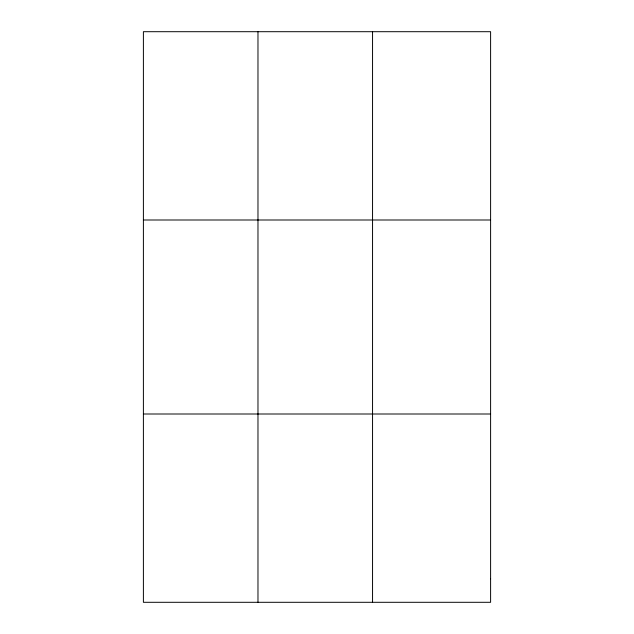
<?xml version="1.0" encoding="UTF-8"?>
<svg xmlns="http://www.w3.org/2000/svg" width="634" height="634" viewBox="0 0 634 634"><rect width="100%" height="100%" fill="white"/><g stroke="black" fill="none" stroke-linecap="round" stroke-linejoin="round"><path stroke-width="0.95" d="M257.975 31.7L257.975 602.3M372.554 31.7L372.554 602.3M143.395 219.998L490.605 219.998M143.395 414.002L490.605 414.002M490.605 578.763L490.605 602.3L143.395 602.3L143.395 31.7L490.605 31.7L490.605 578.763"/></g></svg>
